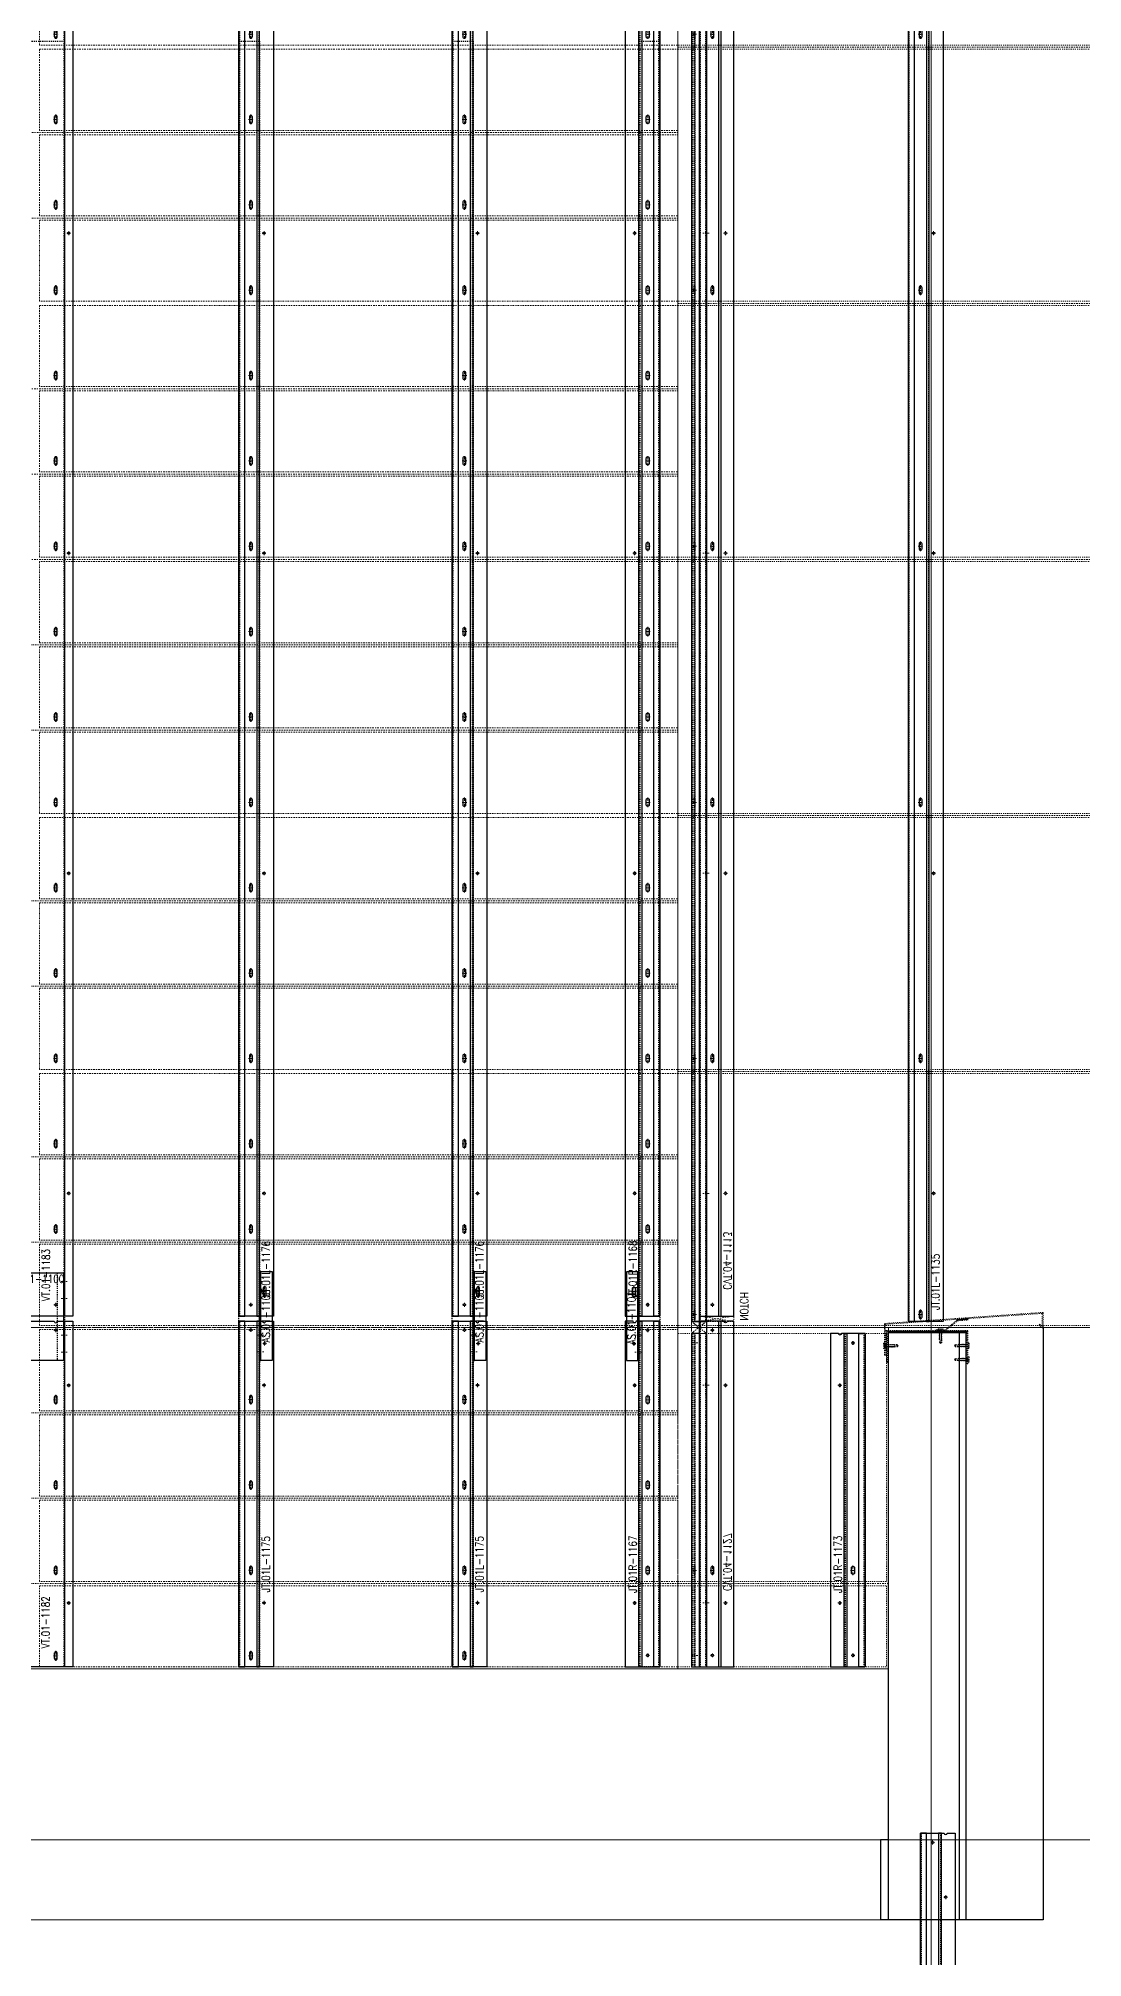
# Model space of a CAD drawing. Header units: inches. Extents: x 841 to 14369, y -5431 to -3225.
# Drawn here: x 13212.1 to 13309.9, y -4049.8 to -3869.9 of the extents above; entities that cross this region are included whole.
import ezdxf
from ezdxf.xclip import XClip

# ---------------------------------------------------------------- set-up
doc = ezdxf.new("R2010")
doc.units = ezdxf.units.IN
doc.header["$MEASUREMENT"] = 0
doc.header["$XCLIPFRAME"] = 0
for name, pattern in [('INC-200$0$NBK_CenterX2', [1.083333, 0.666667, -0.125, 0.166667, -0.125]), ('INC-200$0$NBK_Hidden', [0.125, 0.083333, -0.041667]), ('NBK_Center', [0.541667, 0.333333, -0.0625, 0.083333, -0.0625]), ('NBK_Center2', [0.270833, 0.166667, -0.03125, 0.041667, -0.03125]), ('NBK_CenterX2', [1.083333, 0.666667, -0.125, 0.166667, -0.125]), ('NBK_Hidden', [0.125, 0.083333, -0.041667]), ('NBK_Hidden2', [0.0625, 0.041667, -0.020833])]:
    doc.linetypes.add(name, pattern=pattern)
doc.layers.get('Defpoints').update_dxf_attribs({"color": 250, "lineweight": 0})
for name, color, linetype, lineweight in [('!Arch2', 8, 'Continuous', 9), ('!Bracket', 11, 'Continuous', 25), ('!Clip - bent', 20, 'Continuous', 25), ('!Dimension', 50, 'Continuous', 5), ('!Extrusion', 140, 'Continuous', 25), ('!Gridline', 112, 'NBK_CenterX2', 5), ('!Hatch', 8, 'Continuous', 5), ('!Linetype_Center', 220, 'NBK_Center', 9), ('!Linetype_Center2', 222, 'NBK_Center2', 9), ('!Misc1', 254, 'Continuous', 5), ('!Misc2', 252, 'NBK_Hidden2', 5), ('INC-200$0$!Gridline', 112, 'INC-200$0$NBK_CenterX2', 5), ('INC-200$0$!Linetype_Hidden', 210, 'INC-200$0$NBK_Hidden', 9)]:
    doc.layers.add(name, color=color, linetype=linetype, lineweight=lineweight)
doc.layers.add('!Viewport', color=250, linetype='Continuous', lineweight=0, plot=False)
doc.styles.add('Romans', font='romans.shx', dxfattribs={"width": 0.8})

# ---------------------------------------------------------------- blocks, each defined once
blk = doc.blocks.new('A$C5F5E0522')
for p, q in [((-606.01, -364.16), (-606.01, 165.69)), ((-1655, -258), (442.95, -258))]:
    blk.add_line(p, q)
blk = doc.blocks.new('*U264')
at = {"color": 0, "linetype": 'ByBlock'}
for p, q in [((0.1, -0.01), (-0.1, -0.04)), ((0.1, -0.07), (-0.1, -0.1)), ((0.1, -0.14), (-0.1, -0.16)), ((0.1, -0.2), (-0.1, -0.22)), ((0.1, -0.26), (-0.1, -0.29)), ((0.1, -0.32), (-0.1, -0.35)), ((0.1, -0.39), (-0.1, -0.41)), ((0.1, -0.45), (-0.1, -0.47)), ((0.1, -0.51), (-0.1, -0.54)), ((0.1, -0.57), (-0.1, -0.6)), ((0.1, -0.64), (-0.1, -0.66)), ((0.1, -0.7), (-0.1, -0.72)), ((0.02, -0.75), (-0.01, -0.93)), ((0, -1), (-0.01, -0.93)), ((0.08, -0.75), (0, -1))]:
    blk.add_line(p, q, dxfattribs=at)
blk.add_lwpolyline([(-0.17, 0.06), (0.17, 0.06, -0.999262), (0.17, 0), (-0.17, 0, -1.000932)], format="xyb", close=True)
for points in [[(0.07, 0), (-0.07, 0), (-0.07, -0.02)], [(0.07, 0), (0.1, -0.01), (0.07, -0.03), (0.07, -0.06)], [(-0.07, -0.08), (-0.07, -0.05), (-0.1, -0.04), (-0.07, -0.02)], [(-0.07, -0.14), (-0.07, -0.11), (-0.1, -0.1), (-0.07, -0.08)], [(-0.07, -0.2), (-0.07, -0.17), (-0.1, -0.16), (-0.07, -0.14)], [(-0.07, -0.27), (-0.07, -0.23), (-0.1, -0.22), (-0.07, -0.2)], [(-0.07, -0.33), (-0.07, -0.3), (-0.1, -0.29), (-0.07, -0.27)], [(-0.07, -0.39), (-0.07, -0.36), (-0.1, -0.35), (-0.07, -0.33)], [(-0.07, -0.45), (-0.07, -0.42), (-0.1, -0.41), (-0.07, -0.39)], [(-0.07, -0.52), (-0.07, -0.48), (-0.1, -0.47), (-0.07, -0.45)], [(-0.07, -0.58), (-0.07, -0.55), (-0.1, -0.54), (-0.07, -0.52)], [(-0.07, -0.64), (-0.07, -0.61), (-0.1, -0.6), (-0.07, -0.58)], [(-0.07, -0.7), (-0.07, -0.67), (-0.1, -0.66), (-0.07, -0.64)], [(-0.07, -0.77), (-0.07, -0.73), (-0.1, -0.72), (-0.07, -0.7)], [(0.07, -0.75), (0.08, -0.75), (0.08, -0.93), (0, -1), (-0.08, -0.93), (-0.08, -0.75), (-0.07, -0.75), (-0.07, -0.77)], [(0.07, -0.06), (0.1, -0.07), (0.07, -0.09), (0.07, -0.12)], [(0.07, -0.12), (0.1, -0.14), (0.07, -0.15), (0.07, -0.19)], [(0.07, -0.19), (0.1, -0.2), (0.07, -0.22), (0.07, -0.25)], [(0.07, -0.25), (0.1, -0.26), (0.07, -0.28), (0.07, -0.31)], [(0.07, -0.31), (0.1, -0.32), (0.07, -0.34), (0.07, -0.38)], [(0.07, -0.38), (0.1, -0.39), (0.07, -0.41), (0.07, -0.44)], [(0.07, -0.44), (0.1, -0.45), (0.07, -0.47), (0.07, -0.5)], [(0.07, -0.5), (0.1, -0.51), (0.07, -0.53), (0.07, -0.56)], [(0.07, -0.56), (0.1, -0.57), (0.07, -0.59), (0.07, -0.62)], [(0.07, -0.62), (0.1, -0.64), (0.07, -0.66), (0.07, -0.69)], [(0.07, -0.69), (0.1, -0.7), (0.07, -0.72), (0.07, -0.75)]]:
    blk.add_lwpolyline(points, dxfattribs=at)
for centre, radius, start, end in [((-0.04, -0.93), 0.0417, 132.5802, 180.5455), ((-0.05, -0.94), 0.0414, 11.0573, 109.1534)]:
    blk.add_arc(centre, radius, start, end, dxfattribs=at)
blk = doc.blocks.new('A$C5E8AE244')
at = {"layer": '!Hatch', "const_width": 0.0625}
blk.add_lwpolyline([(-6.42, 1.19), (-7.43, 1.26)], dxfattribs=at)
at = {"layer": '!Hatch'}
blk.add_lwpolyline([(-6.42, 1.15), (-7.44, 1.22), (-7.43, 1.3), (-6.42, 1.23)], close=True, dxfattribs=at)
at = {"layer": '!Misc1'}
blk.add_lwpolyline([(-14.49, 1.83), (-14.49, 1.87), (-14.45, 1.87)], dxfattribs=at)
at = {"layer": '!Misc2'}
for p, q in [((0.31, 0.19), (0.19, -2.12)), ((0.31, -2.12), (0.19, 0.19))]:
    blk.add_line(p, q, dxfattribs=at)
blk.add_lwpolyline([(0.39, -2.12), (0.39, 0.83), (-14.45, 1.87, 0.434812), (-14.49, 1.83), (-14.49, 0.45, 0.645045), (-14.43, 0.42), (-14.1, 0.71), (-14.15, 0.77), (-14.35, 0.6, -0.645045), (-14.41, 0.63), (-14.41, 1.74, -0.434812), (-14.37, 1.78), (0.31, 0.76), (0.31, -2.12)], format="xyb", close=True, dxfattribs=at)
for points in [[(-4.37, 0.19), (-5.37, 0.19), (-6.45, 1.09), (-7.44, 1.16), (-7.44, 1.22), (-6.42, 1.15), (-5.35, 0.25), (-4.37, 0.25)], [(0.13, -2.81), (0.13, 0.12), (-7.37, 0.12), (-7.37, -2.94), (-7.43, -2.94), (-7.43, 0.19), (0.13, 0.19), (0.19, 0.19), (0.19, -2.81)], [(0.19, 0.19), (0.31, 0.19), (0.31, -2.12), (0.19, -2.12)]]:
    blk.add_lwpolyline(points, close=True, dxfattribs=at)
at = {"layer": '!Misc2', "xscale": -1.279102632693, "yscale": 1.279102632693, "zscale": 1.279102632693}
blk.add_blockref('*U264', (-4.88, 0.25), dxfattribs=at)
at = {"layer": '!Misc2', "yscale": 1.279102632693, "zscale": 1.279102632693}
for p, xscale, rotation in [((-7.47, -1.24), -1.279102632693, 90), ((0.39, -1.25), 1.279102632693, 270), ((-7.47, -2.54), -1.279102632693, 90)]:
    blk.add_blockref('*U264', p, dxfattribs=dict(at, xscale=xscale, rotation=rotation))
blk = doc.blocks.new('A$C5F5E0AD2')
blk.add_line((-629.76, 48), (-629.76, 324.5))
at = {"lineweight": 30}
for p, q in [((-610.03, -7.5), (-610.03, 47.54)), ((-603.4, 47.54), (-603.4, -7.5)), ((-602.78, 47.54), (-602.78, -7.5)), ((-610.78, 0), (-610.78, -7.5)), ((-610.03, 0), (-610.78, 0))]:
    blk.add_line(p, q, dxfattribs=at)
for points in [[(-595.53, 48), (-595.53, -7.5), (-610.78, -7.5)], [(-610.03, 47.54), (-602.78, 47.54)]]:
    blk.add_lwpolyline(points, dxfattribs=at)
at = {"color": 8, "const_width": 0.125}
blk.add_lwpolyline([(-610.03, 47.61), (-602.65, 47.61)], dxfattribs=at)
at = {"linetype": 'NBK_Hidden2'}
blk.add_lwpolyline([(-602.65, 47.54), (-610.03, 47.54), (-610.03, 47.67), (-602.65, 47.67)], close=True, dxfattribs=at)
for points in [[(-1348.76, 16), (-610.03, 16), (-610.03, 0), (-1348.76, 0)], [(-1333.73, 0), (-610.78, 0), (-610.78, -7.5), (-1333.73, -7.5)]]:
    blk.add_lwpolyline(points, close=True)
at = {"xscale": -1}
blk.add_blockref('A$C5E8AE244', (-610.02, 47.55), dxfattribs=at)
blk = doc.blocks.new('A$C5EC25172')
at = {"layer": '!Linetype_Center2'}
for p, q in [((-629.76, 66), (-629.76, -242)), ((-1348.76, -98), (-629.76, -98)), ((-1348.76, -106), (-629.76, -106)), ((-782.01, -122), (-629.76, -122)), ((-782.01, -122), (-629.76, -122)), ((-782.01, -130), (-629.76, -130)), ((-782.01, -138), (-629.76, -138)), ((-732.01, -146), (-629.76, -146)), ((-732.01, -146), (-629.76, -146)), ((-732.01, -154), (-629.76, -154)), ((-732.01, -170), (-629.76, -170)), ((-732.01, -178), (-629.76, -178)), ((-732.01, -194), (-629.76, -194)), ((-732.01, -202), (-629.76, -202)), ((-732.01, -210), (-629.76, -210)), ((-732.01, -218), (-629.76, -218)), ((-732.01, -226), (-629.76, -226)), ((-732.01, -234), (-629.76, -234)), ((-732.01, -242), (-629.76, -242))]:
    blk.add_line(p, q, dxfattribs=at)
for points in [[(-689.58, -82.19), (-629.76, -82.19), (-629.76, -89.8), (-689.58, -89.8)], [(-689.58, -90.19), (-629.76, -90.19), (-629.76, -97.8), (-689.58, -97.8)], [(-689.58, -98.19), (-629.76, -98.19), (-629.76, -105.8), (-689.58, -105.8)], [(-689.58, -106.19), (-629.76, -106.19), (-629.76, -113.8), (-689.58, -113.8)], [(-689.58, -114.19), (-629.76, -114.19), (-629.76, -121.8), (-689.58, -121.8)], [(-689.58, -122.19), (-629.76, -122.19), (-629.76, -129.8), (-689.58, -129.8)], [(-689.58, -130.19), (-629.76, -130.19), (-629.76, -137.8), (-689.58, -137.8)], [(-689.58, -145.81), (-629.76, -145.81), (-629.76, -138.2), (-689.58, -138.2)], [(-689.58, -146.19), (-629.76, -146.19), (-629.76, -153.8), (-689.58, -153.8)], [(-689.58, -154.19), (-629.76, -154.19), (-629.76, -161.8), (-689.58, -161.8)], [(-689.58, -162.19), (-629.76, -162.19), (-629.76, -169.8), (-689.58, -169.8)], [(-689.58, -170.19), (-629.76, -170.19), (-629.76, -177.8), (-689.58, -177.8)], [(-689.58, -178.19), (-629.76, -178.19), (-629.76, -185.8), (-689.58, -185.8)], [(-689.58, -186.19), (-629.76, -186.19), (-629.76, -193.8), (-689.58, -193.8)], [(-689.58, -194.19), (-629.76, -194.19), (-629.76, -201.8), (-689.58, -201.8)], [(-689.58, -202.19), (-629.76, -202.19), (-629.76, -209.8), (-689.58, -209.8)], [(-689.58, -210.19), (-629.76, -210.19), (-629.76, -217.8), (-689.58, -217.8)], [(-689.58, -218.19), (-629.76, -218.19), (-629.76, -225.8), (-689.58, -225.8)], [(-689.58, -226.19), (-629.76, -226.19), (-629.76, -233.8), (-689.58, -233.8)], [(-689.58, -234.19), (-629.76, -234.19), (-629.76, -241.8), (-689.58, -241.8)]]:
    blk.add_lwpolyline(points, close=True, dxfattribs=at)
blk = doc.blocks.new('GRID_ELEV WEST_W')
at = {"layer": '!Gridline'}
for p, q in [((540.21, -1231.31), (540.21, 403.85)), ((-475.94, -147.77), (1164.09, -147.77)), ((-475.94, -183.48), (1164.09, -183.48))]:
    blk.add_line(p, q, dxfattribs=at)
blk = doc.blocks.new('E6A0158')
at = {"layer": '!Linetype_Center2'}
for p, q in [((0, -276), (0, 0)), ((0, -276), (0, 0)), ((0, -156), (427.5, -156)), ((0, -180), (427.5, -180)), ((0, -204), (427.5, -204)), ((0, -204), (427.5, -204)), ((0, -228), (427.5, -228)), ((0, -252), (427.5, -252)), ((0, -276), (425.75, -276)), ((0, -276), (182.56, -276))]:
    blk.add_line(p, q, dxfattribs=at)
at = {"layer": '!Linetype_Center2', "color": 3, "linetype": 'Continuous'}
blk.add_line((0, -276), (182.56, -276), dxfattribs=at)
at = {"layer": '!Linetype_Center2'}
for points in [[(0, -300), (19.73, -300), (19.73, -276), (0, -276)], [(0, -300), (19.73, -300), (19.73, -308), (0, -308)]]:
    blk.add_lwpolyline(points, close=True, dxfattribs=at)
at = {"layer": 'INC-200$0$!Linetype_Hidden'}
for points in [[(0, -132.19), (62.37, -132.19), (62.37, -155.8), (0, -155.8)], [(0, -156.19), (62.37, -156.19), (62.37, -179.8), (0, -179.8)], [(0, -180.19), (62.37, -180.19), (62.37, -203.8), (0, -203.8)], [(0, -204.19), (62.37, -204.19), (62.37, -227.8), (0, -227.8)], [(0, -228.19), (62.37, -228.19), (62.37, -251.8), (0, -251.8)], [(0, -252.19), (62.37, -252.19), (62.37, -275.8), (0, -275.8)], [(0, -299.81), (19.54, -299.81), (19.54, -276.56), (0, -276.56)], [(0, -300.19), (19.54, -300.19), (19.54, -307.81), (0, -307.8)]]:
    blk.add_lwpolyline(points, close=True, dxfattribs=at)
blk = doc.blocks.new('WEEP HOLE')
at = {"layer": '!Linetype_Center'}
for p, q in [((-0.22, 0.37), (0.22, 0.37)), ((0, 0.83), (0, -0.08))]:
    blk.add_line(p, q, dxfattribs=at)
at = {"color": 0}
blk.add_lwpolyline([(-0.14, 0.61), (-0.14, 0.14, 0.414214), (0, 0, 0.414214), (0.14, 0.14), (0.14, 0.61, 0.414214), (0, 0.75, 0.414214)], format="xyb", close=True, dxfattribs=at)
blk = doc.blocks.new('TAP HOLE_5mm')
at = {"layer": '!Linetype_Center2'}
for points in [[(-0.18, 0), (0.18, 0)], [(0, 0.18), (0, -0.18)]]:
    blk.add_lwpolyline(points, dxfattribs=at)
blk.add_circle((0, 0), 0.101)
blk = doc.blocks.new('SECTION CLEAR HOLE 1')
at = {"layer": '!Linetype_Center2'}
blk.add_line((-0.33, 0, 0), (0.26, 0, 0), dxfattribs=at)
at = {"layer": '!Misc2'}
blk.add_lwpolyline([(-0.12, 0.1), (0, 0.1), (0, -0.1), (-0.12, -0.1)], close=True, dxfattribs=at)
blk = doc.blocks.new('SLOTTED SECTION1')
at = {"layer": '!Linetype_Center2'}
blk.add_lwpolyline([(-0.24, 0), (0.12, 0)], dxfattribs=at)
at = {"layer": '!Misc2'}
blk.add_lwpolyline([(-0.12, 0.47), (0, 0.47), (0, -0.47), (-0.12, -0.47)], close=True, dxfattribs=at)
blk = doc.blocks.new('SLOTTED HOLE 1')
at = {"layer": '!Linetype_Center'}
for p, q in [((0, 0.55), (0, -0.55)), ((-0.22, 0), (0.22, 0))]:
    blk.add_line(p, q, dxfattribs=at)
at = {"color": 0}
blk.add_lwpolyline([(-0.14, 0.33), (-0.14, -0.33, 0.414214), (0, -0.47, 0.414214), (0.14, -0.33), (0.14, 0.33, 0.414214), (0, 0.47, 0.414214)], format="xyb", close=True, dxfattribs=at)
blk = doc.blocks.new('SL.01-1101')
at = {"layer": '!Bracket'}
for points in [[(4.65, -1.3), (4.65, -0.12), (-3.67, -0.12), (-3.67, -1.3)], [(-3.67, -1.3), (-3.67, -1.18), (4.65, -1.18), (4.65, -1.3)]]:
    blk.add_lwpolyline(points, close=True, dxfattribs=at)
at = {"layer": '!Dimension', "xscale": -1, "rotation": 270}
for name, p in [('SECTION CLEAR HOLE 1', (-2.88, -1.18)), ('SECTION CLEAR HOLE 1', (-1.3, -1.18)), ('SLOTTED SECTION1', (2.15, -1.18)), ('SLOTTED SECTION1', (3.73, -1.18))]:
    blk.add_blockref(name, p, dxfattribs=at)
at = {"layer": '!Extrusion', "xscale": -1, "rotation": 270}
blk.add_blockref('TAP HOLE_5mm', (-2.09, -0.83), dxfattribs=at)
at = {"layer": '!Extrusion', "linetype": 'NBK_Hidden', "xscale": -1, "rotation": 270}
blk.add_blockref('SLOTTED HOLE 1', (2.75, -0.83), dxfattribs=at)
at = {"layer": 'Defpoints', "color": 30, "insert": (0.32, -0.6), "char_height": 0.75, "width": 1.65, "attachment_point": 5, "style": 'Romans'}
blk.add_mtext('AS.01-1101', dxfattribs=at)
blk = doc.blocks.new('JT.01R-1168')
at = {"layer": '!Extrusion'}
blk.add_lwpolyline([(-3.25, 0), (0, 0), (0, 143.5), (-2.22, 143.5, -1), (-2.5, 143.5), (-3.25, 143.5)], format="xyb", close=True, dxfattribs=at)
for points in [[(-1.69, 143.5), (-1.69, 0), (-1.95, 0), (-1.95, 143.5)], [(0, 143.5), (0, 0), (-0.57, 0), (-0.57, 143.5)]]:
    blk.add_lwpolyline(points, close=True, dxfattribs=at)
at = {"layer": '!Extrusion', "linetype": 'NBK_Hidden'}
for points in [[(-1.87, 143.5), (-1.87, 0), (-1.95, 0), (-1.95, 143.5)], [(0, 143.5), (0, 0), (-0.08, 0), (-0.08, 143.5)]]:
    blk.add_lwpolyline(points, close=True, dxfattribs=at)
at = {"layer": '!Extrusion', "xscale": -1}
for name, p in [('TAP HOLE_5mm', (-1.13, 142.67)), ('WEEP HOLE', (-1.13, 135.78)), ('TAP HOLE_5mm', (-2.36, 131.5)), ('WEEP HOLE', (-1.13, 127.78)), ('WEEP HOLE', (-1.13, 119.78)), ('WEEP HOLE', (-1.13, 111.78)), ('WEEP HOLE', (-1.13, 103.78)), ('TAP HOLE_5mm', (-2.36, 101.5)), ('WEEP HOLE', (-1.13, 95.78)), ('WEEP HOLE', (-1.13, 87.78)), ('WEEP HOLE', (-1.13, 79.78)), ('WEEP HOLE', (-1.13, 71.78)), ('TAP HOLE_5mm', (-2.36, 71.5)), ('WEEP HOLE', (-1.13, 63.78)), ('WEEP HOLE', (-1.13, 55.78)), ('WEEP HOLE', (-1.13, 47.78)), ('TAP HOLE_5mm', (-2.36, 41.5)), ('WEEP HOLE', (-1.13, 39.77)), ('WEEP HOLE', (-1.13, 31.78)), ('WEEP HOLE', (-1.13, 23.78)), ('WEEP HOLE', (-1.13, 15.78)), ('TAP HOLE_5mm', (-2.36, 11.5)), ('WEEP HOLE', (-1.13, 7.78)), ('TAP HOLE_5mm', (-1.13, 1.06))]:
    blk.add_blockref(name, p, dxfattribs=at)
at = {"color": 144, "rotation": 90}
blk.add_blockref('SL.01-1101', (-3.25, 143.5), dxfattribs=at)
at = {"layer": 'Defpoints', "color": 5, "insert": (-2.54, 4.4), "char_height": 0.75, "width": 1.65, "attachment_point": 5, "rotation": 90, "style": 'Romans'}
blk.add_mtext('JT.01R-1168', dxfattribs=at)
blk = doc.blocks.new('JT.01R-1167')
at = {"layer": '!Extrusion'}
blk.add_lwpolyline([(-3.25, 0), (0, 0), (0, 32.4), (-2.22, 32.4, -1), (-2.5, 32.4), (-3.25, 32.4)], format="xyb", close=True, dxfattribs=at)
for points in [[(-1.69, 32.4), (-1.69, 0), (-1.95, 0), (-1.95, 32.4)], [(0, 32.4), (0, 0), (-0.57, 0), (-0.57, 32.4)]]:
    blk.add_lwpolyline(points, close=True, dxfattribs=at)
at = {"layer": '!Extrusion', "linetype": 'NBK_Hidden'}
for points in [[(-1.87, 32.4), (-1.87, 0), (-1.95, 0), (-1.95, 32.4)], [(0, 32.4), (0, 0), (-0.08, 0), (-0.08, 32.4)]]:
    blk.add_lwpolyline(points, close=True, dxfattribs=at)
at = {"layer": '!Extrusion', "xscale": -1}
for name, p in [('TAP HOLE_5mm', (-1.13, 31.57)), ('TAP HOLE_5mm', (-2.36, 26.4)), ('WEEP HOLE', (-1.13, 24.68)), ('WEEP HOLE', (-1.13, 16.68)), ('WEEP HOLE', (-1.13, 8.68)), ('TAP HOLE_5mm', (-2.36, 6)), ('TAP HOLE_5mm', (-1.13, 1.09))]:
    blk.add_blockref(name, p, dxfattribs=at)
at = {"color": 144, "rotation": 90}
blk.add_blockref('SL.01-1101', (-3.25, 32.4), dxfattribs=at)
at = {"layer": 'Defpoints', "color": 5, "insert": (-2.54, 9.62), "char_height": 0.75, "width": 1.65, "attachment_point": 5, "rotation": 90, "style": 'Romans'}
blk.add_mtext('JT.01R-1167', dxfattribs=at)
blk = doc.blocks.new('AS.01-1100')
at = {"layer": '!Bracket'}
for points in [[(-1.3, 4.65), (-0.12, 4.65), (-0.12, -3.67), (-1.3, -3.67)], [(-1.3, -3.67), (-1.18, -3.67), (-1.18, 4.65), (-1.3, 4.65)]]:
    blk.add_lwpolyline(points, close=True, dxfattribs=at)
at = {"layer": '!Dimension'}
for name, p in [('SLOTTED SECTION1', (-1.18, 3.73)), ('SLOTTED SECTION1', (-1.18, 2.15)), ('SECTION CLEAR HOLE 1', (-1.18, -1.3)), ('SECTION CLEAR HOLE 1', (-1.18, -2.88))]:
    blk.add_blockref(name, p, dxfattribs=at)
at = {"layer": '!Extrusion', "linetype": 'NBK_Hidden'}
blk.add_blockref('SLOTTED HOLE 1', (-0.83, 2.75), dxfattribs=at)
at = {"layer": '!Extrusion', "rotation": 360}
blk.add_blockref('TAP HOLE_5mm', (-0.83, -2.09), dxfattribs=at)
at = {"layer": 'Defpoints', "color": 30, "insert": (-0.71, 0.49), "char_height": 0.75, "width": 1.65, "attachment_point": 5, "rotation": 90, "style": 'Romans'}
blk.add_mtext('AS.01-1100', dxfattribs=at)
blk = doc.blocks.new('JT.01L-1176')
at = {"layer": '!Extrusion'}
blk.add_lwpolyline([(3.25, 0), (0, 0), (0, 143.5), (2.22, 143.5, 1), (2.5, 143.5), (3.25, 143.5)], format="xyb", close=True, dxfattribs=at)
at = {"layer": '!Extrusion', "linetype": 'NBK_Hidden'}
for points in [[(0, 143.5), (0, 0), (0.08, 0), (0.08, 143.5)], [(1.87, 143.5), (1.87, 0), (1.95, 0), (1.95, 143.5)]]:
    blk.add_lwpolyline(points, close=True, dxfattribs=at)
at = {"layer": '!Extrusion'}
for points in [[(0, 143.5), (0, 0), (0.57, 0), (0.57, 143.5)], [(1.69, 143.5), (1.69, 0), (1.95, 0), (1.95, 143.5)]]:
    blk.add_lwpolyline(points, close=True, dxfattribs=at)
at = {"layer": '!Dimension'}
blk.add_blockref('AS.01-1100', (3.25, 143.5), dxfattribs=at)
at = {"layer": '!Extrusion', "rotation": 360}
for p in [(1.13, 142.67), (2.36, 131.5), (2.36, 101.5), (2.36, 71.5), (2.36, 41.5), (2.36, 11.5), (1.13, 1.06)]:
    blk.add_blockref('TAP HOLE_5mm', p, dxfattribs=at)
at = {"layer": '!Extrusion'}
for p in [(1.13, 135.78), (1.13, 127.78), (1.13, 119.78), (1.13, 111.78), (1.13, 103.78), (1.13, 95.78), (1.13, 87.78), (1.13, 79.78), (1.13, 71.78), (1.13, 63.78), (1.13, 55.78), (1.13, 47.78), (1.13, 39.77), (1.13, 31.78), (1.13, 23.78), (1.13, 15.78), (1.13, 7.78)]:
    blk.add_blockref('WEEP HOLE', p, dxfattribs=at)
at = {"layer": 'Defpoints', "color": 2, "insert": (2.54, 4.4), "char_height": 0.75, "width": 1.65, "attachment_point": 5, "rotation": 90, "style": 'Romans'}
blk.add_mtext('JT.01L-1176', dxfattribs=at)
blk = doc.blocks.new('JT.01L-1175')
at = {"layer": '!Extrusion'}
blk.add_lwpolyline([(3.25, 0), (0, 0), (0, 32.4), (2.22, 32.4, 1), (2.5, 32.4), (3.25, 32.4)], format="xyb", close=True, dxfattribs=at)
at = {"layer": '!Extrusion', "linetype": 'NBK_Hidden'}
for points in [[(0, 32.4), (0, 0), (0.08, 0), (0.08, 32.4)], [(1.87, 32.4), (1.87, 0), (1.95, 0), (1.95, 32.4)]]:
    blk.add_lwpolyline(points, close=True, dxfattribs=at)
at = {"layer": '!Extrusion'}
for points in [[(0, 32.4), (0, 0), (0.57, 0), (0.57, 32.4)], [(1.69, 32.4), (1.69, 0), (1.95, 0), (1.95, 32.4)]]:
    blk.add_lwpolyline(points, close=True, dxfattribs=at)
at = {"layer": '!Dimension'}
blk.add_blockref('AS.01-1100', (3.25, 32.4), dxfattribs=at)
at = {"layer": '!Extrusion', "rotation": 360}
for p in [(1.13, 31.57), (2.36, 26.4), (2.36, 6)]:
    blk.add_blockref('TAP HOLE_5mm', p, dxfattribs=at)
at = {"layer": '!Extrusion'}
for p in [(1.13, 24.68), (1.13, 16.68), (1.13, 8.68), (1.13, 0.67)]:
    blk.add_blockref('WEEP HOLE', p, dxfattribs=at)
at = {"layer": 'Defpoints', "color": 2, "insert": (2.54, 9.62), "char_height": 0.75, "width": 1.65, "attachment_point": 5, "rotation": 90, "style": 'Romans'}
blk.add_mtext('JT.01L-1175', dxfattribs=at)
blk = doc.blocks.new('CLEAR SECTION HOLE')
at = {"layer": '!Linetype_Center2'}
blk.add_line((-0.33, 0), (0.26, 0), dxfattribs=at)
at = {"layer": '!Misc2'}
blk.add_lwpolyline([(-0.08, 0.1), (0, 0.1), (0, -0.1), (-0.08, -0.1)], close=True, dxfattribs=at)
blk = doc.blocks.new('SLOTTED SECTION HOLE')
at = {"layer": '!Linetype_Center2'}
blk.add_line((-0.33, 0), (0.26, 0), dxfattribs=at)
at = {"layer": '!Misc2'}
blk.add_lwpolyline([(-0.08, 0.47), (0, 0.47), (0, -0.47), (-0.08, -0.47)], close=True, dxfattribs=at)
blk = doc.blocks.new('VT.01-1183')
at = {"layer": '!Extrusion'}
blk.add_lwpolyline([(-2.45, 148.03), (2.45, 148.03), (2.45, 139.83), (-2.45, 139.83)], close=True, dxfattribs=at)
at = {"layer": '!Extrusion', "linetype": 'NBK_Hidden2'}
blk.add_lwpolyline([(-1.86, 148.03), (1.86, 148.03), (1.86, 139.83), (-1.86, 139.83)], close=True, dxfattribs=at)
at = {"layer": '!Extrusion'}
blk.add_lwpolyline([(3.33, 0), (-3.33, 0), (-3.33, 143.5), (1.58, 143.5, 1), (1.86, 143.5), (3.33, 143.5)], format="xyb", close=True, dxfattribs=at)
blk.add_lwpolyline([(1.86, 143.5), (2.54, 143.5), (2.54, 0), (-2.54, 0), (-2.54, 143.5), (1.58, 143.5)], dxfattribs=at)
at = {"layer": '!Extrusion', "linetype": 'NBK_Hidden'}
blk.add_lwpolyline([(1.86, 143.5), (2.46, 143.5), (2.46, 0), (-2.46, 0), (-2.46, 143.5), (1.58, 143.5)], dxfattribs=at)
at = {"layer": '!Dimension', "rotation": 360}
for name, p in [('CLEAR SECTION HOLE', (-2.46, 142.21)), ('CLEAR SECTION HOLE', (2.54, 142.21)), ('CLEAR SECTION HOLE', (-2.46, 140.63)), ('CLEAR SECTION HOLE', (2.54, 140.63)), ('SLOTTED SECTION HOLE', (-2.46, 3.23)), ('SLOTTED SECTION HOLE', (2.54, 3.23)), ('SLOTTED SECTION HOLE', (-2.46, 1.65)), ('SLOTTED SECTION HOLE', (2.54, 1.65))]:
    blk.add_blockref(name, p, dxfattribs=at)
at = {"layer": '!Extrusion', "rotation": 360}
for name, p in [('TAP HOLE_5mm', (-1.72, 142.67)), ('TAP HOLE_5mm', (1.72, 142.67)), ('WEEP HOLE', (-1.72, 135.78)), ('WEEP HOLE', (1.72, 135.78)), ('TAP HOLE_5mm', (-2.93, 131.5)), ('TAP HOLE_5mm', (2.93, 131.5)), ('WEEP HOLE', (-1.72, 127.78)), ('WEEP HOLE', (1.72, 127.78)), ('WEEP HOLE', (-1.72, 119.78)), ('WEEP HOLE', (1.72, 119.78)), ('WEEP HOLE', (-1.72, 111.78)), ('WEEP HOLE', (1.72, 111.78)), ('WEEP HOLE', (-1.72, 103.78)), ('WEEP HOLE', (1.72, 103.78)), ('TAP HOLE_5mm', (-2.93, 101.5)), ('TAP HOLE_5mm', (2.93, 101.5)), ('WEEP HOLE', (-1.72, 95.78)), ('WEEP HOLE', (1.72, 95.78)), ('WEEP HOLE', (-1.72, 87.78)), ('WEEP HOLE', (1.72, 87.78)), ('WEEP HOLE', (-1.72, 79.78)), ('WEEP HOLE', (1.72, 79.78)), ('WEEP HOLE', (-1.72, 71.78)), ('WEEP HOLE', (1.72, 71.78)), ('TAP HOLE_5mm', (-2.93, 71.5)), ('TAP HOLE_5mm', (2.93, 71.5)), ('WEEP HOLE', (-1.72, 63.78)), ('WEEP HOLE', (1.72, 63.78)), ('WEEP HOLE', (-1.72, 55.78)), ('WEEP HOLE', (1.72, 55.78)), ('WEEP HOLE', (-1.72, 47.78)), ('WEEP HOLE', (1.72, 47.78)), ('TAP HOLE_5mm', (-2.93, 41.5)), ('TAP HOLE_5mm', (2.93, 41.5)), ('WEEP HOLE', (-1.72, 39.77)), ('WEEP HOLE', (1.72, 39.77)), ('WEEP HOLE', (-1.72, 31.78)), ('WEEP HOLE', (1.72, 31.78)), ('WEEP HOLE', (-1.72, 23.78)), ('WEEP HOLE', (1.72, 23.78)), ('WEEP HOLE', (-1.72, 15.78)), ('WEEP HOLE', (1.72, 15.78)), ('TAP HOLE_5mm', (-2.93, 11.5)), ('TAP HOLE_5mm', (2.93, 11.5)), ('WEEP HOLE', (-1.72, 7.78)), ('WEEP HOLE', (1.72, 7.78)), ('TAP HOLE_5mm', (-1.72, 1.06)), ('TAP HOLE_5mm', (1.72, 1.06))]:
    blk.add_blockref(name, p, dxfattribs=at)
at = {"layer": 'Defpoints', "color": 30, "insert": (-0.07, 147.18), "char_height": 0.75, "width": 1.65, "attachment_point": 5, "style": 'Romans'}
blk.add_mtext('SL.01-1100', dxfattribs=at)
at = {"layer": 'Defpoints', "color": 1, "insert": (0.8, 3.84), "char_height": 0.75, "width": 1.65, "attachment_point": 5, "rotation": 90, "style": 'Romans'}
blk.add_mtext('VT.01-1183', dxfattribs=at)
blk = doc.blocks.new('VT.01-1182')
at = {"layer": '!Extrusion'}
blk.add_lwpolyline([(-2.45, 36.93), (2.45, 36.93), (2.45, 28.73), (-2.45, 28.73)], close=True, dxfattribs=at)
at = {"layer": '!Extrusion', "linetype": 'NBK_Hidden2'}
blk.add_lwpolyline([(-1.86, 36.93), (1.86, 36.93), (1.86, 28.73), (-1.86, 28.73)], close=True, dxfattribs=at)
at = {"layer": '!Extrusion'}
blk.add_lwpolyline([(3.33, 0), (-3.33, 0), (-3.33, 32.4), (1.58, 32.4, 1), (1.86, 32.4), (3.33, 32.4)], format="xyb", close=True, dxfattribs=at)
blk.add_lwpolyline([(1.86, 32.4), (2.54, 32.4), (2.54, 0), (-2.54, 0), (-2.54, 32.4), (1.58, 32.4)], dxfattribs=at)
at = {"layer": '!Extrusion', "linetype": 'NBK_Hidden'}
blk.add_lwpolyline([(1.86, 32.4), (2.46, 32.4), (2.46, 0), (-2.46, 0), (-2.46, 32.4), (1.58, 32.4)], dxfattribs=at)
at = {"layer": '!Dimension', "rotation": 360}
for p in [(-2.46, 31.1), (2.54, 31.1), (-2.46, 29.52), (2.54, 29.52)]:
    blk.add_blockref('CLEAR SECTION HOLE', p, dxfattribs=at)
at = {"layer": '!Extrusion'}
for name, p in [('TAP HOLE_5mm', (-1.72, 31.57)), ('TAP HOLE_5mm', (1.72, 31.57)), ('TAP HOLE_5mm', (-2.93, 26.4)), ('WEEP HOLE', (-1.72, 24.68)), ('WEEP HOLE', (1.72, 24.68)), ('TAP HOLE_5mm', (2.93, 26.4)), ('WEEP HOLE', (-1.72, 16.68)), ('WEEP HOLE', (1.72, 16.68)), ('WEEP HOLE', (-1.72, 8.68)), ('WEEP HOLE', (1.72, 8.68)), ('TAP HOLE_5mm', (-2.93, 6)), ('TAP HOLE_5mm', (2.93, 6)), ('WEEP HOLE', (-1.72, 0.67)), ('WEEP HOLE', (1.72, 0.67))]:
    blk.add_blockref(name, p, dxfattribs=at)
at = {"layer": 'Defpoints', "color": 30, "insert": (0.03, 36.38), "char_height": 0.75, "width": 1.65, "attachment_point": 5, "style": 'Romans'}
blk.add_mtext('SL.01-1100', dxfattribs=at)
at = {"layer": 'Defpoints', "color": 1, "insert": (0.77, 4.18), "char_height": 0.75, "width": 1.65, "attachment_point": 5, "rotation": 90, "style": 'Romans'}
blk.add_mtext('VT.01-1182', dxfattribs=at)
blk = doc.blocks.new('WEST PENTHOUSE TRACKS')
at = {"color": 3}
for name, p in [('VT.01-1183', (642.25, 49.08)), ('VT.01-1182', (642.25, 16.19))]:
    blk.add_blockref(name, p, dxfattribs=at)
at = {"color": 144}
for name, p in [('JT.01L-1176', (661.12, 49.08)), ('JT.01L-1176', (681.12, 49.08)), ('JT.01R-1168', (700.56, 49.08)), ('JT.01R-1167', (700.56, 16.19))]:
    blk.add_blockref(name, p, dxfattribs=at)
at = {"color": 6}
for p in [(661.12, 16.2), (681.12, 16.2)]:
    blk.add_blockref('JT.01L-1175', p, dxfattribs=at)
blk = doc.blocks.new('19mm WEEP HOLE')
at = {"layer": '!Linetype_Center'}
blk.add_line((-0.37, 0.2), (-0.37, -0.12), dxfattribs=at)
at = {"linetype": 'NBK_Hidden'}
blk.add_lwpolyline([(-0.75, 0.08), (0, 0.08), (0, 0), (-0.75, 0)], close=True, dxfattribs=at)
blk = doc.blocks.new('HOLE SECTION')
at = {"layer": '!Linetype_Center2'}
blk.add_line((-0.33, 0), (0.26, 0), dxfattribs=at)
at = {"layer": '!Misc2'}
blk.add_lwpolyline([(-0.09, 0.1), (0, 0.1), (0, -0.1), (-0.09, -0.1)], close=True, dxfattribs=at)
blk = doc.blocks.new('SPPLICE 1')
at = {"layer": 'Defpoints', "color": 8}
for points in [[(-1.3, 4.65), (-0.12, 4.65), (-0.12, -3.67), (-1.3, -3.67)], [(-1.3, -3.67), (-1.18, -3.67), (-1.18, 4.65), (-1.3, 4.65)]]:
    blk.add_lwpolyline(points, close=True, dxfattribs=at)
at = {"layer": '!Dimension'}
for name, p in [('SLOTTED SECTION1', (-1.18, 3.73)), ('SLOTTED SECTION1', (-1.18, 2.15)), ('SECTION CLEAR HOLE 1', (-1.18, -1.3)), ('SECTION CLEAR HOLE 1', (-1.18, -2.88))]:
    blk.add_blockref(name, p, dxfattribs=at)
at = {"layer": '!Extrusion', "linetype": 'NBK_Hidden'}
blk.add_blockref('SLOTTED HOLE 1', (-0.83, 2.75), dxfattribs=at)
at = {"layer": '!Extrusion', "rotation": 360}
blk.add_blockref('TAP HOLE_5mm', (-0.83, -2.09), dxfattribs=at)
blk = doc.blocks.new('SPLICE HIDDEN')
at = {"layer": '!Linetype_Center'}
for p, q in [((-0.93, 2.75), (-0.49, 2.75)), ((-0.71, 3.3), (-0.71, 2.2))]:
    blk.add_line(p, q, dxfattribs=at)
at = {"layer": '!Linetype_Center2'}
for points in [[(-0.89, -2.09), (-0.53, -2.09)], [(-0.71, -1.91), (-0.71, -2.26)]]:
    blk.add_lwpolyline(points, dxfattribs=at)
at = {"layer": 'Defpoints', "color": 8}
for points in [[(-1.18, -3.67), (-1.06, -3.67), (-1.06, 4.65), (-1.18, 4.65)], [(-1.18, 4.65), (0, 4.65), (0, -3.67), (-1.18, -3.67)]]:
    blk.add_lwpolyline(points, close=True, dxfattribs=at)
blk.add_lwpolyline([(-0.85, 3.08), (-0.85, 2.42, 0.414214), (-0.71, 2.28, 0.414214), (-0.57, 2.42), (-0.57, 3.08, 0.414214), (-0.71, 3.22, 0.414214)], format="xyb", close=True, dxfattribs=at)
blk.add_circle((-0.71, -2.09), 0.101, dxfattribs=at)
at = {"layer": '!Dimension'}
for name, p in [('SLOTTED SECTION1', (-1.06, 3.73)), ('SLOTTED SECTION1', (-1.06, 2.15)), ('SECTION CLEAR HOLE 1', (-1.06, -1.3)), ('SECTION CLEAR HOLE 1', (-1.06, -2.88))]:
    blk.add_blockref(name, p, dxfattribs=at)
blk = doc.blocks.new('CVT.04-1113-')
at = {"layer": '!Extrusion'}
blk.add_lwpolyline([(-0.76, 0.52), (-3.97, 0.52), (-3.97, 144.02), (-3.34, 144.02, 1), (-3.06, 144.02), (0, 144.02), (0, 0), (-1.42, 0), (-1.42, 0.52)], format="xyb", dxfattribs=at)
blk.add_lwpolyline([(-2.78, 0.52), (-2.78, 144.02), (-2.53, 144.02), (-2.53, 0.52)], close=True, dxfattribs=at)
at = {"layer": '!Extrusion', "linetype": 'NBK_Hidden'}
for points in [[(-1.42, 0), (-1.42, 144.02), (-1.33, 144.02), (-1.33, 0)], [(-0.86, 0), (-0.86, 144.02), (-0.76, 144.02), (-0.76, 0)]]:
    blk.add_lwpolyline(points, close=True, dxfattribs=at)
at = {"layer": '!Extrusion'}
blk.add_lwpolyline([(-0.76, 0), (-0.76, 144.02), (-1.41, 144.02), (-1.41, 0.52), (-1.33, 0.52)], dxfattribs=at)
at = {"layer": '!Extrusion', "linetype": 'NBK_Hidden'}
for points in [[(-0.35, 0), (-0.35, 144.02), (-0.28, 144.02), (-0.28, 0)], [(-0.04, 0), (-0.04, 144.02), (-0.14, 144.02), (-0.14, 0)]]:
    blk.add_lwpolyline(points, dxfattribs=at)
at = {"layer": '!Linetype_Center2'}
for points in [[(-3.97, 0.52), (-0.76, 0)], [(-0.76, 0.52), (-3.97, 0)]]:
    blk.add_lwpolyline(points, dxfattribs=at)
blk.add_lwpolyline([(-0.76, 0.52), (-3.97, 0.52), (-3.97, 0), (-0.76, 0)], close=True, dxfattribs=at)
at = {"layer": '!Clip - bent'}
blk.add_blockref('SPLICE HIDDEN', (-0.15, 144.02), dxfattribs=at)
at = {"layer": '!Dimension', "xscale": -1}
blk.add_blockref('SPPLICE 1', (-4.08, 144.02), dxfattribs=at)
at = {"layer": '!Dimension'}
for name, p in [('CLEAR SECTION HOLE', (-0.28, 143.19)), ('HOLE SECTION', (-1.33, 132.02)), ('HOLE SECTION', (-1.33, 102.02)), ('HOLE SECTION', (-1.33, 72.02)), ('HOLE SECTION', (-1.33, 42.02)), ('HOLE SECTION', (-1.33, 12.02))]:
    blk.add_blockref(name, p, dxfattribs=at)
at = {"layer": '!Extrusion', "xscale": -1}
for name, p in [('TAP HOLE_5mm', (-1.97, 143.19)), ('WEEP HOLE', (-1.97, 120.3)), ('WEEP HOLE', (-1.97, 96.3)), ('WEEP HOLE', (-1.97, 72.3)), ('WEEP HOLE', (-1.97, 48.3)), ('WEEP HOLE', (-1.97, 24.3)), ('TAP HOLE_5mm', (-1.97, 1.58))]:
    blk.add_blockref(name, p, dxfattribs=at)
at = {"layer": '!Extrusion'}
for p in [(-3.2, 132.02), (-3.2, 102.02), (-3.2, 72.02), (-3.2, 42.02), (-3.2, 12.02)]:
    blk.add_blockref('TAP HOLE_5mm', p, dxfattribs=at)
at = {"layer": '!Extrusion', "rotation": 270}
for p in [(-0.35, 120.3), (-0.35, 96.3), (-0.35, 72.3), (-0.35, 48.3), (-0.35, 24.3), (-0.35, 0.29)]:
    blk.add_blockref('19mm WEEP HOLE', p, dxfattribs=at)
at = {"layer": 'Defpoints', "color": 3, "char_height": 0.75, "width": 1.65, "attachment_point": 5, "rotation": 90, "style": 'Romans'}
for s, insert in [('CVT.04-1113', (-3.38, 5.7)), ('NOTCH', (-4.95, 1.43))]:
    blk.add_mtext(s, dxfattribs=dict(at, insert=insert))
blk = doc.blocks.new('JT.01L-1137')
at = {"layer": '!Extrusion'}
blk.add_lwpolyline([(3.25, 0), (0, 0), (0, 95.54), (2.22, 95.54, 1), (2.5, 95.54), (3.25, 95.54)], format="xyb", close=True, dxfattribs=at)
at = {"layer": '!Extrusion', "linetype": 'NBK_Hidden'}
for points in [[(0, 95.54), (0, 0), (0.08, 0), (0.08, 95.54)], [(1.87, 95.54), (1.87, 0), (1.95, 0), (1.95, 95.54)]]:
    blk.add_lwpolyline(points, close=True, dxfattribs=at)
at = {"layer": '!Extrusion'}
for points in [[(0, 95.54), (0, 0), (0.57, 0), (0.57, 95.54)], [(1.69, 95.54), (1.69, 0), (1.95, 0), (1.95, 95.54)]]:
    blk.add_lwpolyline(points, close=True, dxfattribs=at)
at = {"layer": '!Extrusion', "rotation": 360}
for p in [(1.13, 94.66), (2.36, 89.54), (2.36, 41.52), (2.36, 11.52), (1.13, 1.06)]:
    blk.add_blockref('TAP HOLE_5mm', p, dxfattribs=at)
at = {"layer": '!Extrusion'}
for p in [(1.13, 71.78), (1.13, 47.78), (1.13, 23.78)]:
    blk.add_blockref('WEEP HOLE', p, dxfattribs=at)
at = {"layer": 'Defpoints', "color": 2, "insert": (2.54, 6.87), "char_height": 0.75, "width": 1.65, "attachment_point": 5, "rotation": 90, "style": 'Romans'}
blk.add_mtext('JT.01L-1137', dxfattribs=at)
blk = doc.blocks.new('JT.01L-1135')
at = {"layer": '!Extrusion'}
blk.add_lwpolyline([(3.25, 0), (0, 0), (0, 144.02), (2.22, 144.02, 1), (2.5, 144.02), (3.25, 144.02)], format="xyb", close=True, dxfattribs=at)
at = {"layer": '!Extrusion', "linetype": 'NBK_Hidden'}
for points in [[(0, 144.02), (0, 0), (0.08, 0), (0.08, 144.02)], [(1.87, 144.02), (1.87, 0), (1.95, 0), (1.95, 144.02)]]:
    blk.add_lwpolyline(points, close=True, dxfattribs=at)
at = {"layer": '!Extrusion'}
for points in [[(0, 144.02), (0, 0), (0.57, 0), (0.57, 144.02)], [(1.69, 144.02), (1.69, 0), (1.95, 0), (1.95, 144.02)]]:
    blk.add_lwpolyline(points, close=True, dxfattribs=at)
at = {"layer": '!Dimension'}
blk.add_blockref('AS.01-1100', (3.25, 144.02), dxfattribs=at)
at = {"layer": '!Extrusion', "rotation": 360}
for p in [(1.13, 143.19), (2.36, 132.02), (2.36, 102.02), (2.36, 72.02), (2.36, 42.02), (2.36, 12.02)]:
    blk.add_blockref('TAP HOLE_5mm', p, dxfattribs=at)
at = {"layer": '!Extrusion'}
for p in [(1.13, 120.3), (1.13, 96.3), (1.13, 72.3), (1.13, 48.3), (1.13, 24.3), (1.13, 0.29)]:
    blk.add_blockref('WEEP HOLE', p, dxfattribs=at)
at = {"layer": 'Defpoints', "color": 2, "insert": (2.54, 3.72), "char_height": 0.75, "width": 1.65, "attachment_point": 5, "rotation": 90, "style": 'Romans'}
blk.add_mtext('JT.01L-1135', dxfattribs=at)
blk = doc.blocks.new('CVT.04-1127')
at = {"layer": '!Extrusion'}
blk.add_lwpolyline([(-0.76, 31.25), (0, 31.25), (0, 0), (-3.97, 0), (-3.97, 32.4), (-3.34, 32.4, 1), (-3.06, 32.4), (-0.76, 32.4)], format="xyb", dxfattribs=at)
for points in [[(-2.78, 0), (-2.78, 32.4), (-2.53, 32.4), (-2.53, 0)], [(-0.76, 0), (-0.76, 32.4), (-1.41, 32.4), (-1.41, 0)]]:
    blk.add_lwpolyline(points, dxfattribs=at)
at = {"layer": '!Extrusion', "linetype": 'NBK_Hidden'}
for points in [[(-0.86, 0), (-0.86, 32.4), (-0.76, 32.4), (-0.76, 0)], [(-1.42, 0), (-1.42, 31.25), (-1.33, 31.25), (-1.33, 0)], [(-0.35, 0), (-0.35, 31.25), (-0.28, 31.25), (-0.28, 0)], [(-0.04, 0), (-0.04, 31.25), (-0.14, 31.25), (-0.14, 0)]]:
    blk.add_lwpolyline(points, dxfattribs=at)
at = {"layer": '!Linetype_Center'}
for points in [[(0, 31.25), (-1.42, 32.4)], [(-1.42, 31.25), (0, 32.4)]]:
    blk.add_lwpolyline(points, dxfattribs=at)
blk.add_lwpolyline([(-1.42, 32.4), (0, 32.4), (0, 31.25), (-1.42, 31.25)], close=True, dxfattribs=at)
at = {"layer": '!Dimension'}
for name, p in [('CLEAR SECTION HOLE', (-0.28, 30.37)), ('HOLE SECTION', (-1.33, 26.4)), ('HOLE SECTION', (-1.33, 6)), ('CLEAR SECTION HOLE', (-0.28, 1.09))]:
    blk.add_blockref(name, p, dxfattribs=at)
at = {"layer": '!Extrusion', "xscale": -1}
for name, p in [('TAP HOLE_5mm', (-1.97, 31.57)), ('WEEP HOLE', (-1.97, 8.68)), ('TAP HOLE_5mm', (-1.97, 1.09))]:
    blk.add_blockref(name, p, dxfattribs=at)
at = {"layer": '!Extrusion'}
for p in [(-3.2, 26.4), (-3.2, 6)]:
    blk.add_blockref('TAP HOLE_5mm', p, dxfattribs=at)
at = {"layer": '!Extrusion', "rotation": 270}
blk.add_blockref('19mm WEEP HOLE', (-0.35, 8.68), dxfattribs=at)
at = {"layer": 'Defpoints', "color": 3, "insert": (-3.38, 9.84), "char_height": 0.75, "width": 1.65, "attachment_point": 5, "rotation": 90, "style": 'Romans'}
blk.add_mtext('CVT.04-1127', dxfattribs=at)
blk = doc.blocks.new('JT.01R-1173')
at = {"layer": '!Extrusion'}
blk.add_lwpolyline([(-3.25, 0), (0, 0), (0, 31.25), (-2.22, 31.25, -1), (-2.5, 31.25), (-3.25, 31.25)], format="xyb", close=True, dxfattribs=at)
for points in [[(-1.69, 31.25), (-1.69, 0), (-1.95, 0), (-1.95, 31.25)], [(0, 31.25), (0, 0), (-0.57, 0), (-0.57, 31.25)]]:
    blk.add_lwpolyline(points, close=True, dxfattribs=at)
at = {"layer": '!Extrusion', "linetype": 'NBK_Hidden'}
for points in [[(-1.87, 31.25), (-1.87, 0), (-1.95, 0), (-1.95, 31.25)], [(0, 31.25), (0, 0), (-0.08, 0), (-0.08, 31.25)]]:
    blk.add_lwpolyline(points, close=True, dxfattribs=at)
at = {"layer": '!Extrusion', "xscale": -1}
for name, p in [('TAP HOLE_5mm', (-1.13, 30.37)), ('TAP HOLE_5mm', (-2.36, 26.4)), ('WEEP HOLE', (-1.13, 8.68)), ('TAP HOLE_5mm', (-2.36, 6)), ('TAP HOLE_5mm', (-1.13, 1.09))]:
    blk.add_blockref(name, p, dxfattribs=at)
at = {"layer": 'Defpoints', "color": 5, "insert": (-2.54, 9.62), "char_height": 0.75, "width": 1.65, "attachment_point": 5, "rotation": 90, "style": 'Romans'}
blk.add_mtext('JT.01R-1173', dxfattribs=at)
blk = doc.blocks.new('A$C5F88511F')
at = {"layer": '!Clip - bent', "color": 2, "xscale": -1}
blk.add_blockref('CVT.04-1113-', (-628.49, -209.44), dxfattribs=at)
at = {"layer": '!Clip - bent', "color": 2}
for name, p in [('JT.01L-1135', (-608.15, -209.44)), ('JT.01L-1137', (-607.02, -352.92))]:
    blk.add_blockref(name, p, dxfattribs=at)
at = {"color": 144, "xscale": -1}
blk.add_blockref('CVT.04-1127', (-628.49, -241.81), dxfattribs=at)
at = {"color": 144}
blk.add_blockref('JT.01R-1173', (-612.22, -241.81), dxfattribs=at)
blk = doc.blocks.new('A$C5F5E09E8')
at = {"layer": '!Extrusion', "linetype": 'NBK_Hidden'}
for points in [[(-459.21, -89.42), (-459.21, -241.8), (-464.29, -241.8), (-464.29, -89.42)], [(-440.93, -89.42), (-440.93, -241.8), (-442.88, -241.8), (-442.88, -89.42)], [(-420.93, -89.42), (-420.93, -241.8), (-422.88, -241.8), (-422.88, -89.42)], [(-403.44, -89.42), (-403.44, -241.8), (-405.39, -241.8), (-405.39, -89.42)]]:
    blk.add_lwpolyline(points, close=True, dxfattribs=at)
blk = doc.blocks.new('A$C5F5F3A53')
at = {"layer": '!Arch2', "color": 1}
blk.add_blockref('A$C5F5E0AD2', (228.01, -258), dxfattribs=at)
blk.add_blockref('A$C5EC25172', (228.01, 0))
at = {"color": 1}
blk.add_blockref('A$C5F5E09E8', (0, 0), dxfattribs=at)
blk = doc.blocks.new('WEST MOVEMENT FLASHING')
at = {"color": 4}
blk.add_blockref('A$C5F5F3A53', (1104, 1628.4), dxfattribs=at)

msp = doc.modelspace()

# ---------------------------------------------------------------- block references
at = {"layer": '!Arch2', "color": 1}
msp.add_blockref('A$C5F5E0AD2', (13901.72, -4038.72), dxfattribs=at)
at = {"layer": '!Viewport', "color": 1}
msp.add_blockref('A$C5F5E0522', (13901.72, -3780.72), dxfattribs=at)
at = {"color": 144}
for name, p in [('WEST MOVEMENT FLASHING', (12569.71, -5409.12)), ('WEST PENTHOUSE TRACKS', (12569.71, -4038.72))]:
    msp.add_blockref(name, p, dxfattribs=at)
msp.add_blockref('A$C5EC25172', (13901.72, -3780.72))
at = {"color": 4}
msp.add_blockref('E6A0158', (13271.96, -3714.72), dxfattribs=at)
at = {"layer": 'Defpoints'}
msp.add_blockref('A$C5F88511F', (13901.72, -3780.72), dxfattribs=at)
at = {"layer": 'INC-200$0$!Gridline'}
ref = msp.add_blockref('GRID_ELEV WEST_W', (12569.66, -3792.12), dxfattribs=dict(at, xscale=1.344, yscale=1.344, zscale=1.344))
XClip(ref).set_block_clipping_path([(-8786.922099755, -296.1352419663), (1098.9748672036, 683.7940378179)])

doc.saveas('drawing.dxf')
